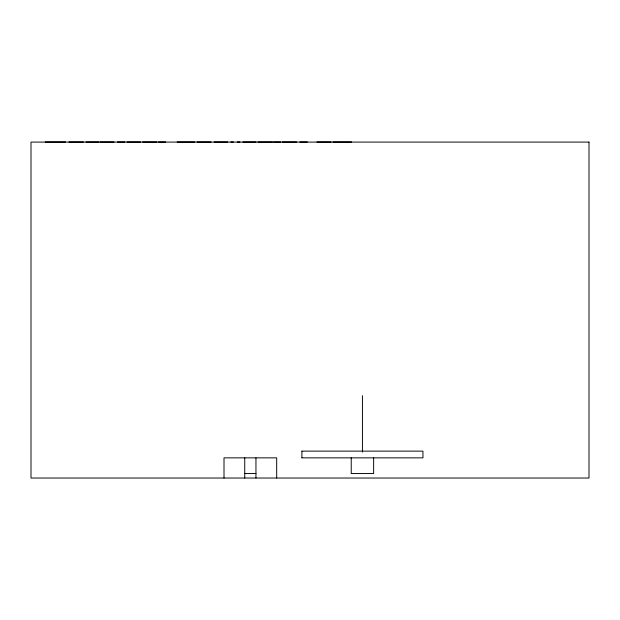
<?xml version="1.0" encoding="UTF-8"?>
<svg xmlns="http://www.w3.org/2000/svg" width="620" height="620" viewBox="0 0 620 620"><rect width="100%" height="100%" fill="white"/><g stroke="black" fill="none" stroke-linecap="round" stroke-linejoin="round"><path stroke-width="0.93" d="M45.237 141.972L65.573 141.972M68.874 141.972L83.506 141.972M85.994 141.972L98.812 141.972M99.967 141.972L114.096 141.972M117.358 141.972L124.883 141.972M126.937 141.972L140.554 141.972M142.53 141.972L156.945 141.972M158.464 141.972L165.656 141.972M177.165 141.972L194.788 141.972M196.966 141.972L211.087 141.972M214.078 141.972L227.695 141.972M230.803 141.972L233.407 141.972M237.305 141.972L239.948 141.972M242.823 141.972L256.06 141.972M257.943 141.972L272.567 141.972M273.536 141.972L280.728 141.972M282.278 141.972L296.693 141.972M299.855 141.972L307.381 141.972M316.867 141.972L331.165 141.972M332.994 141.972L351.625 141.972M301.909 451.128L422.941 451.128L422.956 457.854L301.909 457.854M244.737 473.541L255.952 473.541M373.635 457.854L373.635 473.541L351.222 473.541L351.222 457.854M362.429 395.707L362.429 452.112M301.901 451.128L301.901 457.854M276.683 478.028L276.683 457.854L224.006 457.854L224.006 478.028M255.952 457.854L255.952 478.028M244.737 457.854L244.737 478.028M589 142.089L31 142.089L31 478.028L589 478.028L589 142.089"/></g></svg>
